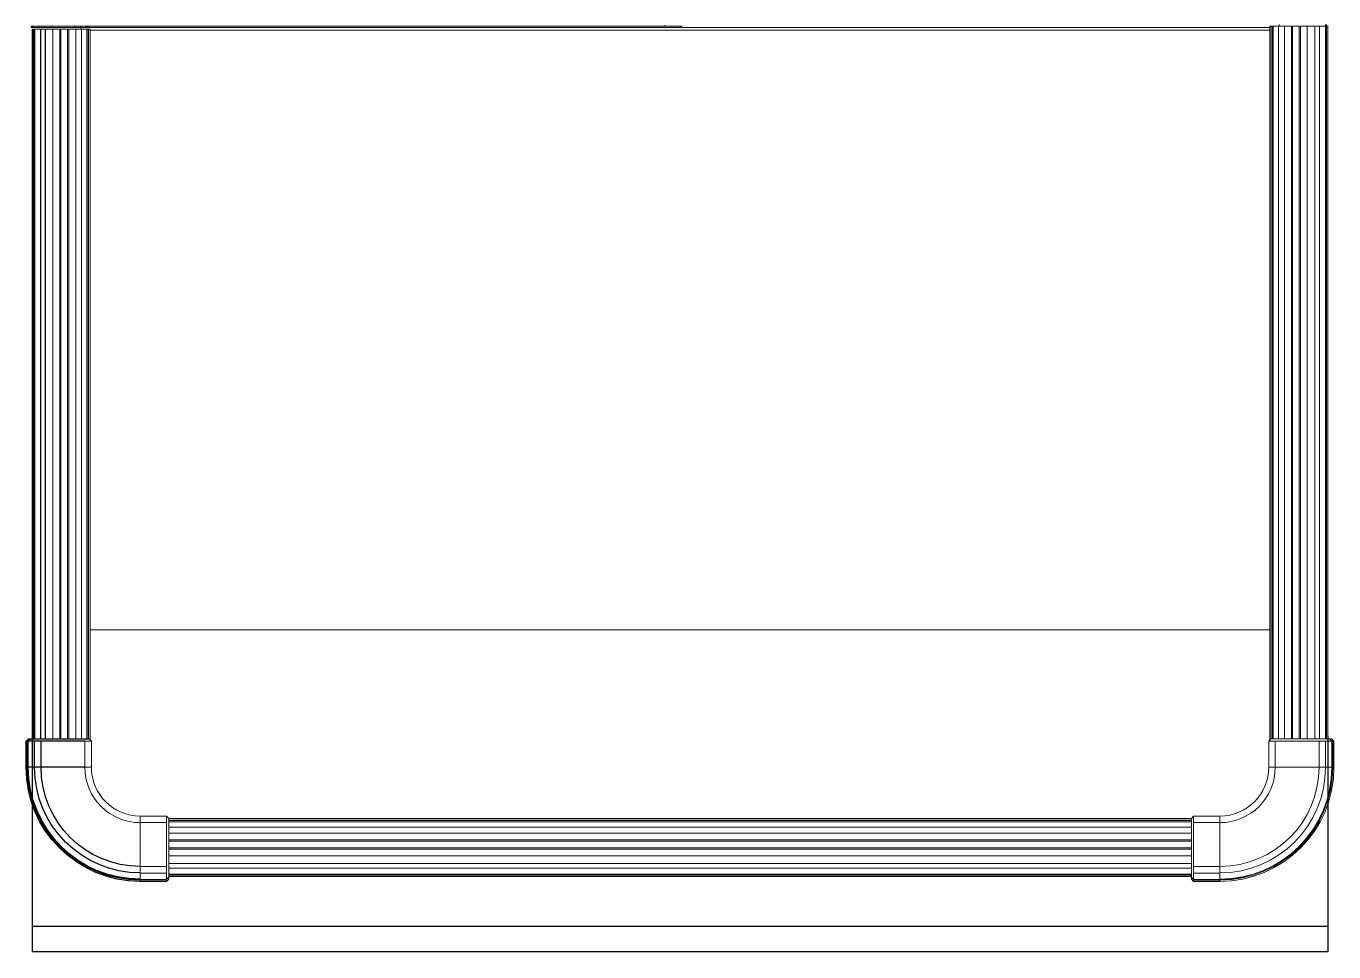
# Model space of a CAD drawing. Header units: inches. Extents: x 148614 to 294443, y 4730 to 138360.
# Drawn here: x 214687 to 215727, y 104384 to 105120 of the extents above; entities that cross this region are included whole.
import ezdxf

# ---------------------------------------------------------------- set-up
doc = ezdxf.new("R2010")
doc.units = ezdxf.units.IN
doc.header["$MEASUREMENT"] = 0
for name, color, linetype, lineweight in [('01-PDA MEP', 7, 'Continuous', 15), ('Aristas tangentes visibles(Kider)', 7, 'Continuous', 5), ('Aristas visibles(Kider)', 7, 'Continuous', 5), ('STR', 32, 'Continuous', 25)]:
    doc.layers.add(name, color=color, linetype=linetype, lineweight=lineweight)
doc.layers.add('DIM', color=7, linetype='Continuous')

# ---------------------------------------------------------------- blocks, each defined once
blk = doc.blocks.new('xk19')
for p, q in [((-169.1848, 299.8271), (-169.1848, 299.2628)), ((-169.181, 299.8271), (-169.181, 299.2628)), ((-169.1763, 299.8271), (-169.1763, 299.2628)), ((-169.1763, 299.8271), (-169.1763, 299.2628)), ((-169.1755, 299.8271), (-169.1755, 299.2628)), ((-169.1745, 299.8271), (-169.1745, 299.2628)), ((-169.1715, 299.2628), (-169.2197, 299.2628)), ((-169.2163, 299.261), (-169.1815, 299.261)), ((-169.1815, 299.261), (-169.1763, 299.261)), ((-169.1815, 299.2402), (-169.1815, 299.261)), ((-169.1763, 299.261), (-169.1713, 299.261)), ((-169.1763, 299.2402), (-169.1763, 299.261)), ((-169.1715, 299.2628), (-169.1696, 299.261)), ((-169.1713, 299.261), (-169.1712, 299.261)), ((-169.1713, 299.2402), (-169.1713, 299.261)), ((-169.1712, 299.261), (-169.1706, 299.261)), ((-169.1712, 299.2402), (-169.1712, 299.261)), ((-169.1706, 299.261), (-169.1696, 299.261)), ((-169.1706, 299.2402), (-169.1706, 299.261)), ((-169.1696, 299.2402), (-169.1696, 299.261)), ((-169.2163, 299.2402), (-169.1815, 299.2402)), ((-169.1815, 299.2402), (-169.1763, 299.2402)), ((-169.1763, 299.2402), (-169.1713, 299.2402)), ((-169.1713, 299.2402), (-169.1712, 299.2402)), ((-169.1712, 299.2402), (-169.1706, 299.2402)), ((-169.1706, 299.2402), (-169.1696, 299.2402))]:
    blk.add_line(p, q)
at = {"flags": 128}
blk.add_lwpolyline([(-169.1729, 299.2626), (-169.1729, 299.2626), (-169.1728, 299.2625), (-169.1728, 299.2625), (-169.1727, 299.2624), (-169.1726, 299.2623), (-169.1724, 299.2621), (-169.1722, 299.2619), (-169.1717, 299.2615), (-169.1712, 299.261)], dxfattribs=at)
for radius in [0.0897, 0.089, 0.084, 0.0788, 0.0907, 0.0891]:
    blk.add_arc((-169.2603, 299.2402), radius, 270, 0)
at = {"layer": 'Aristas tangentes visibles(Kider)'}
for p, q in [((-170.2037, 299.2628), (-170.2037, 299.8309)), ((-170.203, 299.2628), (-170.203, 299.8309)), ((-170.1983, 299.2628), (-170.1983, 299.8295)), ((-170.1945, 299.2628), (-170.1945, 299.8295)), ((-170.1657, 299.2628), (-170.1657, 299.8295)), ((-170.1602, 299.2628), (-170.1602, 299.8295)), ((-170.1589, 299.2621), (-170.1589, 299.8295)), ((-169.2205, 299.8264), (-170.1588, 299.8264)), ((-169.6899, 299.8284), (-169.6899, 299.8295)), ((-169.2204, 299.8271), (-169.2204, 299.2621)), ((-169.2198, 299.8284), (-169.2198, 299.8295)), ((-169.2196, 299.8284), (-169.2196, 299.8295)), ((-169.2191, 299.8271), (-169.2191, 299.2628)), ((-169.2182, 299.8284), (-169.2182, 299.8295)), ((-169.2136, 299.8271), (-169.2136, 299.2628)), ((-169.2128, 299.8284), (-169.2128, 299.8295)), ((-169.184, 299.8284), (-169.184, 299.8295)), ((-169.1802, 299.8284), (-169.1802, 299.8295)), ((-169.1755, 299.8284), (-169.1755, 299.8295)), ((-169.1747, 299.8284), (-169.1747, 299.8295)), ((-170.2087, 299.261), (-170.2087, 299.2402)), ((-170.208, 299.261), (-170.208, 299.2402)), ((-170.203, 299.261), (-170.203, 299.2402)), ((-170.1978, 299.261), (-170.1978, 299.2402)), ((-170.163, 299.261), (-170.163, 299.2402)), ((-169.2163, 299.2402), (-169.2163, 299.261)), ((-170.2087, 299.2402), (-170.2096, 299.2402)), ((-170.208, 299.2402), (-170.2087, 299.2402)), ((-170.208, 299.2402), (-170.208, 299.2402)), ((-170.203, 299.2402), (-170.208, 299.2402)), ((-170.1978, 299.2402), (-170.203, 299.2402)), ((-170.163, 299.2402), (-170.1978, 299.2402)), ((-170.1578, 299.2402), (-170.163, 299.2402)), ((-169.2215, 299.2402), (-169.2163, 299.2402)), ((-170.119, 299.2013), (-170.119, 299.1962)), ((-169.283, 299.1993), (-170.0963, 299.1993)), ((-169.2603, 299.2013), (-169.2603, 299.1962)), ((-170.119, 299.1962), (-170.0981, 299.1962)), ((-170.119, 299.1962), (-170.119, 299.1613)), ((-169.283, 299.198), (-170.0963, 299.198)), ((-169.283, 299.1925), (-170.0963, 299.1925)), ((-169.2811, 299.1962), (-169.2603, 299.1962)), ((-169.2603, 299.1962), (-169.2603, 299.1613)), ((-170.119, 299.1613), (-170.0981, 299.1613)), ((-170.119, 299.1613), (-170.119, 299.1561)), ((-169.283, 299.1638), (-170.0963, 299.1638)), ((-169.283, 299.16), (-170.0963, 299.16)), ((-169.2811, 299.1613), (-169.2603, 299.1613)), ((-169.2603, 299.1613), (-169.2603, 299.1561)), ((-170.119, 299.1561), (-170.0981, 299.1561)), ((-170.119, 299.1561), (-170.119, 299.1511)), ((-170.119, 299.1511), (-170.119, 299.1504)), ((-170.119, 299.1511), (-170.0981, 299.1511)), ((-170.119, 299.1511), (-170.119, 299.1511)), ((-170.119, 299.1504), (-170.0981, 299.1504)), ((-170.119, 299.1504), (-170.119, 299.1495)), ((-169.283, 299.1552), (-170.0963, 299.1552)), ((-169.283, 299.1545), (-170.0963, 299.1545)), ((-169.2811, 299.1561), (-169.2603, 299.1561)), ((-169.2811, 299.1511), (-169.2603, 299.1511)), ((-169.2811, 299.1504), (-169.2603, 299.1504)), ((-169.2603, 299.1561), (-169.2603, 299.1511)), ((-169.2603, 299.1511), (-169.2603, 299.1504)), ((-169.2603, 299.1511), (-169.2603, 299.1511)), ((-169.2603, 299.1504), (-169.2603, 299.1495))]:
    blk.add_line(p, q, dxfattribs=at)
for centre, radius, start, end in [((-170.119, 299.2402), 0.0897, 180, 270), ((-170.119, 299.2402), 0.089, 180, 270), ((-170.119, 299.2402), 0.084, 180, 270), ((-170.119, 299.2402), 0.0788, 180, 270), ((-170.119, 299.2402), 0.044, 180, 270), ((-169.2603, 299.2402), 0.044, 270, 0)]:
    blk.add_arc(centre, radius, start, end, dxfattribs=at)
at = {"layer": 'Aristas visibles(Kider)'}
for p, q in [((-170.2048, 299.8295), (-170.2037, 299.8295)), ((-170.2048, 299.2628), (-170.2048, 299.8295)), ((-170.2037, 299.8295), (-170.203, 299.8295)), ((-170.203, 299.2628), (-170.203, 299.8309)), ((-170.203, 299.8295), (-170.1983, 299.8295)), ((-170.203, 299.8295), (-170.203, 299.8295)), ((-170.1983, 299.8295), (-170.1945, 299.8295)), ((-170.1945, 299.8295), (-170.1884, 299.8295)), ((-170.1884, 299.8295), (-170.183, 299.8295)), ((-170.1884, 299.2628), (-170.1884, 299.8295)), ((-170.183, 299.8295), (-170.1821, 299.8295)), ((-170.183, 299.2628), (-170.183, 299.8295)), ((-170.1821, 299.8295), (-170.1767, 299.8295)), ((-170.1821, 299.2628), (-170.1821, 299.8295)), ((-170.1767, 299.8295), (-170.1758, 299.8295)), ((-170.1767, 299.2628), (-170.1767, 299.8295)), ((-170.1758, 299.8295), (-170.1703, 299.8295)), ((-170.1758, 299.2628), (-170.1758, 299.8295)), ((-170.1703, 299.2628), (-170.1703, 299.8295)), ((-170.1703, 299.8295), (-170.1657, 299.8295)), ((-170.1662, 299.8295), (-170.1662, 299.8309)), ((-170.1662, 299.8298), (-170.1662, 299.8295)), ((-170.1657, 299.8295), (-170.1614, 299.8295)), ((-170.1605, 299.8295), (-170.1614, 299.8295)), ((-170.1614, 299.2628), (-170.1614, 299.8295)), ((-170.1602, 299.8295), (-170.1605, 299.8295)), ((-170.1605, 299.2628), (-170.1605, 299.8295)), ((-170.1589, 299.8295), (-170.1602, 299.8295)), ((-170.1589, 299.8295), (-170.1588, 299.8295)), ((-170.1588, 299.262), (-170.1588, 299.8295)), ((-170.1588, 299.8284), (-169.2198, 299.8284)), ((-169.6917, 299.8284), (-169.6917, 299.8285)), ((-169.6912, 299.8295), (-169.6899, 299.8295)), ((-169.2198, 299.8295), (-169.6899, 299.8295)), ((-169.6775, 299.8304), (-169.6775, 299.8295)), ((-169.6736, 299.8298), (-169.6736, 299.8295)), ((-169.2205, 299.8271), (-169.2204, 299.8271)), ((-169.2205, 299.8264), (-169.2205, 299.262)), ((-169.2191, 299.8271), (-169.2204, 299.8271)), ((-169.2197, 299.8295), (-169.2198, 299.8295)), ((-169.2197, 299.8295), (-169.2196, 299.8295)), ((-169.2197, 299.8284), (-169.2197, 299.8295)), ((-169.2196, 299.8284), (-169.2197, 299.8284)), ((-169.2182, 299.8295), (-169.2196, 299.8295)), ((-169.2196, 299.8284), (-169.2182, 299.8284)), ((-169.2188, 299.8271), (-169.2191, 299.8271)), ((-169.2188, 299.8271), (-169.2188, 299.2628)), ((-169.2179, 299.8271), (-169.2188, 299.8271)), ((-169.218, 299.8295), (-169.2182, 299.8295)), ((-169.2182, 299.8284), (-169.218, 299.8284)), ((-169.218, 299.8284), (-169.218, 299.8295)), ((-169.2171, 299.8295), (-169.218, 299.8295)), ((-169.218, 299.8284), (-169.2171, 299.8284)), ((-169.2179, 299.8271), (-169.2179, 299.2628)), ((-169.2179, 299.8271), (-169.2136, 299.8271)), ((-169.2171, 299.8284), (-169.2171, 299.8295)), ((-169.2171, 299.8295), (-169.2128, 299.8295)), ((-169.2128, 299.8284), (-169.2171, 299.8284)), ((-169.2136, 299.8271), (-169.209, 299.8271)), ((-169.2131, 299.8284), (-169.2131, 299.8271)), ((-169.2131, 299.8284), (-169.2131, 299.8273)), ((-169.2131, 299.8273), (-169.2131, 299.8273)), ((-169.2131, 299.8271), (-169.2131, 299.8273)), ((-169.2128, 299.8295), (-169.2082, 299.8295)), ((-169.2082, 299.8284), (-169.2128, 299.8284)), ((-169.209, 299.8271), (-169.209, 299.2628)), ((-169.2035, 299.8271), (-169.209, 299.8271)), ((-169.2082, 299.8284), (-169.2082, 299.8295)), ((-169.2082, 299.8295), (-169.19, 299.8295)), ((-169.19, 299.8284), (-169.2082, 299.8284)), ((-169.2035, 299.8271), (-169.2035, 299.2628)), ((-169.2026, 299.8271), (-169.2035, 299.8271)), ((-169.2026, 299.8271), (-169.2026, 299.2628)), ((-169.1972, 299.8271), (-169.2026, 299.8271)), ((-169.1972, 299.8271), (-169.1972, 299.2628)), ((-169.1963, 299.8271), (-169.1972, 299.8271)), ((-169.1963, 299.8271), (-169.1963, 299.2628)), ((-169.1908, 299.8271), (-169.1963, 299.8271)), ((-169.1908, 299.8271), (-169.1908, 299.2628)), ((-169.1908, 299.8271), (-169.1848, 299.8271)), ((-169.19, 299.8284), (-169.19, 299.8295)), ((-169.19, 299.8295), (-169.184, 299.8295)), ((-169.184, 299.8284), (-169.19, 299.8284)), ((-169.1848, 299.8271), (-169.181, 299.8271)), ((-169.184, 299.8295), (-169.1802, 299.8295)), ((-169.1802, 299.8284), (-169.184, 299.8284)), ((-169.181, 299.8271), (-169.1763, 299.8271)), ((-169.1802, 299.8295), (-169.1755, 299.8295)), ((-169.1755, 299.8284), (-169.1802, 299.8284)), ((-169.1763, 299.8271), (-169.1763, 299.8271)), ((-169.1763, 299.8271), (-169.1755, 299.8271)), ((-169.1755, 299.8295), (-169.1754, 299.8295)), ((-169.1754, 299.8284), (-169.1755, 299.8284)), ((-169.1755, 299.8271), (-169.1745, 299.8271)), ((-169.1754, 299.8295), (-169.1747, 299.8295)), ((-169.1754, 299.8284), (-169.1754, 299.8295)), ((-169.1747, 299.8284), (-169.1754, 299.8284)), ((-169.1747, 299.8295), (-169.1737, 299.8295)), ((-169.1737, 299.8284), (-169.1747, 299.8284)), ((-169.1737, 299.8284), (-169.1737, 299.8295)), ((-169.2205, 299.3494), (-170.1589, 299.3494)), ((-170.2096, 299.261), (-170.2078, 299.2628)), ((-170.2096, 299.261), (-170.2087, 299.261)), ((-170.2096, 299.261), (-170.2096, 299.2402)), ((-170.2087, 299.261), (-170.208, 299.261)), ((-170.208, 299.261), (-170.208, 299.261)), ((-170.208, 299.261), (-170.203, 299.261)), ((-170.208, 299.261), (-170.208, 299.2402)), ((-170.2078, 299.2628), (-170.1596, 299.2628)), ((-170.203, 299.261), (-170.1978, 299.261)), ((-170.1978, 299.261), (-170.163, 299.261)), ((-170.163, 299.261), (-170.1578, 299.261)), ((-170.1578, 299.261), (-170.1596, 299.2628)), ((-170.1578, 299.261), (-170.1578, 299.2402)), ((-169.2215, 299.261), (-169.2197, 299.2628)), ((-169.2215, 299.261), (-169.2163, 299.261)), ((-169.2215, 299.2402), (-169.2215, 299.261)), ((-170.119, 299.2013), (-170.0981, 299.2013)), ((-170.0981, 299.2013), (-170.0981, 299.1962)), ((-170.0981, 299.2013), (-170.0963, 299.1995)), ((-170.0963, 299.1513), (-170.0963, 299.1995)), ((-169.283, 299.1994), (-170.0963, 299.1994)), ((-169.2811, 299.2013), (-169.283, 299.1995)), ((-169.283, 299.1513), (-169.283, 299.1995)), ((-169.2811, 299.1962), (-169.2811, 299.2013)), ((-169.2811, 299.2013), (-169.2603, 299.2013)), ((-170.0981, 299.1962), (-170.0981, 299.1613)), ((-169.283, 299.1978), (-170.0963, 299.1978)), ((-169.283, 299.1969), (-170.0963, 299.1969)), ((-169.283, 299.1879), (-170.0963, 299.1879)), ((-169.2811, 299.1613), (-169.2811, 299.1962)), ((-169.283, 299.1825), (-170.0963, 299.1825)), ((-169.283, 299.1816), (-170.0963, 299.1816)), ((-169.283, 299.1761), (-170.0963, 299.1761)), ((-169.283, 299.1752), (-170.0963, 299.1752)), ((-169.283, 299.1698), (-170.0963, 299.1698)), ((-170.0981, 299.1613), (-170.0981, 299.1561)), ((-169.2811, 299.1561), (-169.2811, 299.1613)), ((-170.119, 299.1511), (-170.0981, 299.1511)), ((-170.119, 299.1495), (-170.0981, 299.1495)), ((-170.0981, 299.1561), (-170.0981, 299.1511)), ((-170.0963, 299.1513), (-170.0981, 299.1495)), ((-170.0981, 299.1511), (-170.0981, 299.1511)), ((-170.0981, 299.1511), (-170.0981, 299.1504)), ((-170.0981, 299.1504), (-170.0981, 299.1495)), ((-169.283, 299.1552), (-170.0963, 299.1552)), ((-169.283, 299.1535), (-170.0963, 299.1535)), ((-169.2811, 299.1495), (-169.283, 299.1513)), ((-169.2811, 299.1511), (-169.2811, 299.1561)), ((-169.2811, 299.1504), (-169.2811, 299.1511)), ((-169.2811, 299.1511), (-169.2811, 299.1511)), ((-169.2811, 299.1511), (-169.2603, 299.1511)), ((-169.2811, 299.1495), (-169.2811, 299.1504)), ((-169.2811, 299.1495), (-169.2603, 299.1495))]:
    blk.add_line(p, q, dxfattribs=at)
at = {"layer": 'Aristas visibles(Kider)', "flags": 128}
for points in [[(-170.208, 299.261), (-170.2076, 299.2615), (-170.2071, 299.2619), (-170.2068, 299.2621), (-170.2067, 299.2623), (-170.2066, 299.2624), (-170.2065, 299.2625), (-170.2065, 299.2625), (-170.2064, 299.2626), (-170.2064, 299.2626)], [(-170.0965, 299.1527), (-170.0966, 299.1527), (-170.0966, 299.1527), (-170.0967, 299.1526), (-170.0968, 299.1525), (-170.0969, 299.1524), (-170.097, 299.1523), (-170.0972, 299.1521), (-170.0977, 299.1516), (-170.0981, 299.1511)], [(-169.2811, 299.1511), (-169.2816, 299.1516), (-169.2821, 299.1521), (-169.2823, 299.1523), (-169.2824, 299.1524), (-169.2825, 299.1525), (-169.2826, 299.1526), (-169.2827, 299.1527), (-169.2827, 299.1527), (-169.2827, 299.1527)]]:
    blk.add_lwpolyline(points, dxfattribs=at)
at = {"layer": 'Aristas visibles(Kider)'}
for centre, radius, start, end in [((-170.119, 299.2402), 0.0907, 180, 270), ((-170.119, 299.2402), 0.0891, 180, 270), ((-170.119, 299.2402), 0.0388, 180, 270), ((-169.2603, 299.2402), 0.0388, 270, 0)]:
    blk.add_arc(centre, radius, start, end, dxfattribs=at)
at = {"layer": 'DIM'}
for p, q in [((-170.2048, 299.2653), (-170.2048, 299.0935)), ((-169.1745, 299.2628), (-169.1745, 299.0935)), ((-170.2048, 299.1135), (-169.1745, 299.1135)), ((-170.2048, 299.0935), (-169.1745, 299.0935))]:
    blk.add_line(p, q, dxfattribs=at)
blk = doc.blocks.new('gr flr')
at = {"layer": 'STR', "lineweight": 5, "xscale": -1000, "yscale": 1000, "zscale": 1000.000000000034}
blk.add_blockref('xk19', (2145575.5, -3550542.1), dxfattribs=at)

msp = doc.modelspace()

# ---------------------------------------------------------------- block references
at = {"layer": '01-PDA MEP'}
msp.add_blockref('gr flr', (-2100057.9, 3355832.3), dxfattribs=at)

doc.saveas('drawing.dxf')
